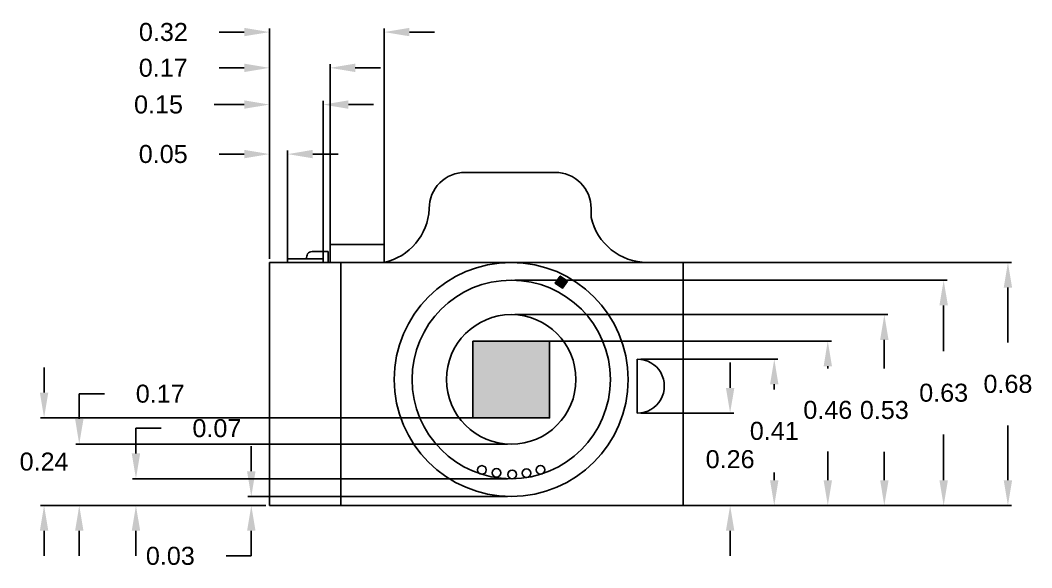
# Model space of a CAD drawing. Header units: millimetres. Extents: x 0.6 to 33.7, y 1.5 to 10.4.
# Drawn here: x 30.904 to 33.715, y 2.009 to 3.53 of the extents above; entities that cross this region are included whole.
import ezdxf

# ---------------------------------------------------------------- set-up
doc = ezdxf.new("R2010")
doc.units = ezdxf.units.MM
doc.header["$MEASUREMENT"] = 0
for name, color, linetype in [('butoane', 222, 'Continuous'), ('buton blitz', 80, 'Continuous'), ('camera', 11, 'Continuous'), ('cotare', 100, 'Continuous'), ('CPU', 50, 'Continuous'), ('detalii cameră', 13, 'Continuous'), ('obiectiv', 255, 'Continuous'), ('SELECTOR DE MODURI', 223, 'Continuous')]:
    doc.layers.add(name, color=color, linetype=linetype)
doc.styles.get("Standard").update_dxf_attribs({"font": 'arial.ttf'})
doc.dimstyles.get("Standard").update_dxf_attribs({"dimtxt": 0.18, "dimasz": 0.18, "dimexe": 0.18, "dimexo": 0.0625, "dimgap": 0.09, "dimtad": 0, "dimtih": 1, "dimtoh": 1, "dimdec": 4, "dimzin": 0, "dimdsep": 46, "dimtxsty": 'Standard', "dimcen": 0.09, "dimadec": 0, "dimazin": 0, "dimtfac": 1, "dimtdec": 4, "dimtofl": 0, "dimtmove": 0, "dimatfit": 3, "dimfxl": 1, "dimtolj": 1, "dimtzin": 0, "dimarcsym": 0})

# ---------------------------------------------------------------- blocks, each defined once
blk = doc.blocks.new('*D24')
at = {"layer": 'cotare', "color": 0, "lineweight": -2, "transparency": 16777216}
for p, q in [((31.5465, 2.2771), (31.5465, 2.3471)), ((32.2588, 2.2071), (31.5365, 2.2071)), ((31.5869, 2.1821), (31.5365, 2.1821)), ((31.5465, 2.1121), (31.5465, 2.0421)), ((31.5465, 2.0421), (31.4765, 2.0421))]:
    blk.add_line(p, q, dxfattribs=at)
at = {"layer": 'cotare', "color": 0, "transparency": 16777216}
for points in [[(31.5348, 2.2771), (31.5582, 2.2771), (31.5465, 2.2071)], [(31.5348, 2.1121), (31.5582, 2.1121), (31.5465, 2.1821)]]:
    blk.add_solid(points, dxfattribs=at)
at = {"layer": 'Defpoints', "color": 0, "transparency": 16777216}
for p in [(31.5465, 2.2071), (32.2688, 2.2071), (31.5969, 2.1821)]:
    blk.add_point(p, dxfattribs=at)
at = {"layer": 'cotare', "color": 0, "transparency": 16777216, "insert": (31.3216, 2.0421), "char_height": 0.05, "attachment_point": 5}
blk.add_mtext('\\A1;0.03', dxfattribs=at)
blk = doc.blocks.new('*D25')
at = {"layer": 'cotare', "color": 0, "lineweight": -2, "transparency": 16777216}
for p, q in [((31.226, 2.3266), (31.226, 2.3966)), ((31.226, 2.3966), (31.296, 2.3966)), ((32.2588, 2.2566), (31.216, 2.2566)), ((31.5869, 2.1821), (31.216, 2.1821)), ((31.226, 2.1121), (31.226, 2.0421))]:
    blk.add_line(p, q, dxfattribs=at)
at = {"layer": 'cotare', "color": 0, "transparency": 16777216}
for points in [[(31.2144, 2.3266), (31.2377, 2.3266), (31.226, 2.2566)], [(31.2144, 2.1121), (31.2377, 2.1121), (31.226, 2.1821)]]:
    blk.add_solid(points, dxfattribs=at)
at = {"layer": 'Defpoints', "color": 0, "transparency": 16777216}
for p in [(31.226, 2.2566), (32.2688, 2.2566), (31.5969, 2.1821)]:
    blk.add_point(p, dxfattribs=at)
at = {"layer": 'cotare', "color": 0, "transparency": 16777216, "insert": (31.451, 2.3966), "char_height": 0.05, "attachment_point": 5}
blk.add_mtext('\\A1;0.07', dxfattribs=at)
blk = doc.blocks.new('*D26')
at = {"layer": 'cotare', "color": 0, "lineweight": -2, "transparency": 16777216}
for p, q in [((31.0685, 2.4224), (31.0685, 2.4924)), ((31.0685, 2.4924), (31.1385, 2.4924)), ((32.2588, 2.3524), (31.0585, 2.3524)), ((31.5869, 2.1821), (31.0585, 2.1821)), ((31.0685, 2.1121), (31.0685, 2.0421))]:
    blk.add_line(p, q, dxfattribs=at)
at = {"layer": 'cotare', "color": 0, "transparency": 16777216}
for points in [[(31.0569, 2.4224), (31.0802, 2.4224), (31.0685, 2.3524)], [(31.0569, 2.1121), (31.0802, 2.1121), (31.0685, 2.1821)]]:
    blk.add_solid(points, dxfattribs=at)
at = {"layer": 'Defpoints', "color": 0, "transparency": 16777216}
for p in [(31.0685, 2.3524), (32.2688, 2.3524), (31.5969, 2.1821)]:
    blk.add_point(p, dxfattribs=at)
at = {"layer": 'cotare', "color": 0, "transparency": 16777216, "insert": (31.2935, 2.4924), "char_height": 0.05, "attachment_point": 5}
blk.add_mtext('\\A1;0.17', dxfattribs=at)
blk = doc.blocks.new('*D27')
at = {"layer": 'cotare', "color": 0, "lineweight": -2, "transparency": 16777216}
for p, q in [((30.9707, 2.4955), (30.9707, 2.5655)), ((32.2588, 2.4255), (30.9607, 2.4255)), ((31.5869, 2.1821), (30.9607, 2.1821)), ((30.9707, 2.1121), (30.9707, 2.0421))]:
    blk.add_line(p, q, dxfattribs=at)
at = {"layer": 'cotare', "color": 0, "transparency": 16777216}
for points in [[(30.9591, 2.4955), (30.9824, 2.4955), (30.9707, 2.4255)], [(30.9591, 2.1121), (30.9824, 2.1121), (30.9707, 2.1821)]]:
    blk.add_solid(points, dxfattribs=at)
at = {"layer": 'Defpoints', "color": 0, "transparency": 16777216}
for p in [(30.9707, 2.4255), (32.2688, 2.4255), (31.5969, 2.1821)]:
    blk.add_point(p, dxfattribs=at)
at = {"layer": 'cotare', "color": 0, "transparency": 16777216, "insert": (30.9707, 2.3038), "char_height": 0.05, "attachment_point": 5}
blk.add_mtext('\\A1;0.24', dxfattribs=at)
blk = doc.blocks.new('*D28')
at = {"layer": 'cotare', "color": 0, "lineweight": -2, "transparency": 16777216}
for p, q in [((32.2788, 2.6389), (33.1585, 2.6389)), ((33.1485, 2.5689), (33.1485, 2.5629)), ((33.1485, 2.2521), (33.1485, 2.3318)), ((31.6069, 2.1821), (33.1585, 2.1821))]:
    blk.add_line(p, q, dxfattribs=at)
at = {"layer": 'cotare', "color": 0, "transparency": 16777216}
for points in [[(33.1369, 2.5689), (33.1602, 2.5689), (33.1485, 2.6389)], [(33.1369, 2.2521), (33.1602, 2.2521), (33.1485, 2.1821)]]:
    blk.add_solid(points, dxfattribs=at)
at = {"layer": 'Defpoints', "color": 0, "transparency": 16777216}
for p in [(32.2688, 2.6389), (33.1485, 2.6389), (31.5969, 2.1821)]:
    blk.add_point(p, dxfattribs=at)
at = {"layer": 'cotare', "color": 0, "transparency": 16777216, "insert": (33.1485, 2.4474), "char_height": 0.05, "attachment_point": 5}
blk.add_mtext('\\A1;0.46', dxfattribs=at)
blk = doc.blocks.new('*D29')
at = {"layer": 'cotare', "color": 0, "lineweight": -2, "transparency": 16777216}
for p, q in [((32.2788, 2.7121), (33.3156, 2.7121)), ((33.3056, 2.6421), (33.3056, 2.5626)), ((33.3056, 2.2521), (33.3056, 2.3315)), ((31.6069, 2.1821), (33.3156, 2.1821))]:
    blk.add_line(p, q, dxfattribs=at)
at = {"layer": 'cotare', "color": 0, "transparency": 16777216}
for points in [[(33.294, 2.6421), (33.3173, 2.6421), (33.3056, 2.7121)], [(33.294, 2.2521), (33.3173, 2.2521), (33.3056, 2.1821)]]:
    blk.add_solid(points, dxfattribs=at)
at = {"layer": 'Defpoints', "color": 0, "transparency": 16777216}
for p in [(32.2688, 2.7121), (33.3056, 2.7121), (31.5969, 2.1821)]:
    blk.add_point(p, dxfattribs=at)
at = {"layer": 'cotare', "color": 0, "transparency": 16777216, "insert": (33.3056, 2.4471), "char_height": 0.05, "attachment_point": 5}
blk.add_mtext('\\A1;0.53', dxfattribs=at)
blk = doc.blocks.new('*D30')
at = {"layer": 'cotare', "color": 0, "lineweight": -2, "transparency": 16777216}
for p, q in [((32.2788, 2.8078), (33.4805, 2.8078)), ((33.4705, 2.7378), (33.4705, 2.6105)), ((33.4705, 2.2521), (33.4705, 2.3794)), ((31.6069, 2.1821), (33.4805, 2.1821))]:
    blk.add_line(p, q, dxfattribs=at)
at = {"layer": 'cotare', "color": 0, "transparency": 16777216}
for points in [[(33.4588, 2.7378), (33.4822, 2.7378), (33.4705, 2.8078)], [(33.4588, 2.2521), (33.4822, 2.2521), (33.4705, 2.1821)]]:
    blk.add_solid(points, dxfattribs=at)
at = {"layer": 'Defpoints', "color": 0, "transparency": 16777216}
for p in [(32.2688, 2.8078), (33.4705, 2.8078), (31.5969, 2.1821)]:
    blk.add_point(p, dxfattribs=at)
at = {"layer": 'cotare', "color": 0, "transparency": 16777216, "insert": (33.4705, 2.495), "char_height": 0.05, "attachment_point": 5}
blk.add_mtext('\\A1;0.63', dxfattribs=at)
blk = doc.blocks.new('*D31')
at = {"layer": 'cotare', "color": 0, "lineweight": -2, "transparency": 16777216}
for p, q in [((31.6069, 2.8571), (33.6591, 2.8571)), ((33.6491, 2.7871), (33.6491, 2.6352)), ((33.6491, 2.2521), (33.6491, 2.4041)), ((31.6069, 2.1821), (33.6591, 2.1821))]:
    blk.add_line(p, q, dxfattribs=at)
at = {"layer": 'cotare', "color": 0, "transparency": 16777216}
for points in [[(33.6374, 2.7871), (33.6607, 2.7871), (33.6491, 2.8571)], [(33.6374, 2.2521), (33.6607, 2.2521), (33.6491, 2.1821)]]:
    blk.add_solid(points, dxfattribs=at)
at = {"layer": 'Defpoints', "color": 0, "transparency": 16777216}
for p in [(31.5969, 2.8571), (33.6491, 2.8571), (31.5969, 2.1821)]:
    blk.add_point(p, dxfattribs=at)
at = {"layer": 'cotare', "color": 0, "transparency": 16777216, "insert": (33.6491, 2.5196), "char_height": 0.05, "attachment_point": 5}
blk.add_mtext('\\A1;0.68', dxfattribs=at)
blk = doc.blocks.new('*D32')
at = {"layer": 'cotare', "color": 0, "lineweight": -2, "transparency": 16777216}
for p, q in [((32.8771, 2.5088), (32.8771, 2.5788)), ((32.6292, 2.4388), (32.8871, 2.4388)), ((32.7566, 2.1821), (32.8871, 2.1821)), ((32.8771, 2.1121), (32.8771, 2.0421))]:
    blk.add_line(p, q, dxfattribs=at)
at = {"layer": 'cotare', "color": 0, "transparency": 16777216}
for points in [[(32.8654, 2.5088), (32.8888, 2.5088), (32.8771, 2.4388)], [(32.8654, 2.1121), (32.8888, 2.1121), (32.8771, 2.1821)]]:
    blk.add_solid(points, dxfattribs=at)
at = {"layer": 'Defpoints', "color": 0, "transparency": 16777216}
for p in [(32.6192, 2.4388), (32.8771, 2.4388), (32.7466, 2.1821)]:
    blk.add_point(p, dxfattribs=at)
at = {"layer": 'cotare', "color": 0, "transparency": 16777216, "insert": (32.8771, 2.3105), "char_height": 0.05, "attachment_point": 5}
blk.add_mtext('\\A1;0.26', dxfattribs=at)
blk = doc.blocks.new('*D33')
at = {"layer": 'cotare', "color": 0, "lineweight": -2, "transparency": 16777216}
for p, q in [((32.6293, 2.5887), (33.0098, 2.5887)), ((32.9998, 2.5187), (32.9998, 2.5047)), ((32.9998, 2.2521), (32.9998, 2.2736)), ((32.7566, 2.1821), (33.0098, 2.1821))]:
    blk.add_line(p, q, dxfattribs=at)
at = {"layer": 'cotare', "color": 0, "transparency": 16777216}
for points in [[(32.9881, 2.5187), (33.0114, 2.5187), (32.9998, 2.5887)], [(32.9881, 2.2521), (33.0114, 2.2521), (32.9998, 2.1821)]]:
    blk.add_solid(points, dxfattribs=at)
at = {"layer": 'Defpoints', "color": 0, "transparency": 16777216}
for p in [(32.6193, 2.5887), (32.9998, 2.5887), (32.7466, 2.1821)]:
    blk.add_point(p, dxfattribs=at)
at = {"layer": 'cotare', "color": 0, "transparency": 16777216, "insert": (32.9998, 2.3891), "char_height": 0.05, "attachment_point": 5}
blk.add_mtext('\\A1;0.41', dxfattribs=at)
blk = doc.blocks.new('*D34')
at = {"layer": 'cotare', "color": 0, "lineweight": -2, "transparency": 16777216}
for p, q in [((31.5269, 3.1579), (31.4569, 3.1579)), ((31.5969, 2.8671), (31.5969, 3.1679)), ((31.6475, 2.8671), (31.6475, 3.1679)), ((31.7175, 3.1579), (31.7875, 3.1579))]:
    blk.add_line(p, q, dxfattribs=at)
at = {"layer": 'cotare', "color": 0, "transparency": 16777216}
for points in [[(31.5269, 3.1696), (31.5269, 3.1462), (31.5969, 3.1579)], [(31.7175, 3.1696), (31.7175, 3.1462), (31.6475, 3.1579)]]:
    blk.add_solid(points, dxfattribs=at)
at = {"layer": 'Defpoints', "color": 0, "transparency": 16777216}
for p in [(31.6475, 3.1579), (31.5969, 2.8571), (31.6475, 2.8571)]:
    blk.add_point(p, dxfattribs=at)
at = {"layer": 'cotare', "color": 0, "transparency": 16777216, "insert": (31.3018, 3.1579), "char_height": 0.05, "attachment_point": 5}
blk.add_mtext('\\A1;0.05', dxfattribs=at)
blk = doc.blocks.new('*D35')
at = {"layer": 'cotare', "color": 0, "lineweight": -2, "transparency": 16777216}
for p, q in [((31.5269, 3.2954), (31.4438, 3.2954)), ((31.5969, 2.8671), (31.5969, 3.3054)), ((31.7463, 2.8671), (31.7463, 3.3054)), ((31.8163, 3.2954), (31.8863, 3.2954))]:
    blk.add_line(p, q, dxfattribs=at)
at = {"layer": 'cotare', "color": 0, "transparency": 16777216}
for points in [[(31.5269, 3.3071), (31.5269, 3.2838), (31.5969, 3.2954)], [(31.8163, 3.3071), (31.8163, 3.2838), (31.7463, 3.2954)]]:
    blk.add_solid(points, dxfattribs=at)
at = {"layer": 'Defpoints', "color": 0, "transparency": 16777216}
for p in [(31.7463, 3.2954), (31.5969, 2.8571), (31.7463, 2.8571)]:
    blk.add_point(p, dxfattribs=at)
at = {"layer": 'cotare', "color": 0, "transparency": 16777216, "insert": (31.2887, 3.2954), "char_height": 0.05, "attachment_point": 5}
blk.add_mtext('\\A1;0.15', dxfattribs=at)
blk = doc.blocks.new('*D36')
at = {"layer": 'cotare', "color": 0, "lineweight": -2, "transparency": 16777216}
for p, q in [((31.5969, 2.8671), (31.5969, 3.4074)), ((31.7653, 2.8671), (31.7653, 3.4074)), ((31.5269, 3.3974), (31.4569, 3.3974)), ((31.8353, 3.3974), (31.9053, 3.3974))]:
    blk.add_line(p, q, dxfattribs=at)
at = {"layer": 'cotare', "color": 0, "transparency": 16777216}
for points in [[(31.5269, 3.4091), (31.5269, 3.3857), (31.5969, 3.3974)], [(31.8353, 3.4091), (31.8353, 3.3857), (31.7653, 3.3974)]]:
    blk.add_solid(points, dxfattribs=at)
at = {"layer": 'Defpoints', "color": 0, "transparency": 16777216}
for p in [(31.7653, 3.3974), (31.5969, 2.8571), (31.7653, 2.8571)]:
    blk.add_point(p, dxfattribs=at)
at = {"layer": 'cotare', "color": 0, "transparency": 16777216, "insert": (31.3019, 3.3974), "char_height": 0.05, "attachment_point": 5}
blk.add_mtext('\\A1;0.17', dxfattribs=at)
blk = doc.blocks.new('*D37')
at = {"layer": 'cotare', "color": 0, "lineweight": -2, "transparency": 16777216}
for p, q in [((31.5269, 3.4967), (31.4569, 3.4967)), ((31.5969, 2.8671), (31.5969, 3.5067)), ((31.9159, 2.8671), (31.9159, 3.5067)), ((31.9859, 3.4967), (32.0559, 3.4967))]:
    blk.add_line(p, q, dxfattribs=at)
at = {"layer": 'cotare', "color": 0, "transparency": 16777216}
for points in [[(31.5269, 3.5084), (31.5269, 3.4851), (31.5969, 3.4967)], [(31.9859, 3.5084), (31.9859, 3.4851), (31.9159, 3.4967)]]:
    blk.add_solid(points, dxfattribs=at)
at = {"layer": 'Defpoints', "color": 0, "transparency": 16777216}
for p in [(31.9159, 3.4967), (31.5969, 2.8571), (31.9159, 2.8571)]:
    blk.add_point(p, dxfattribs=at)
at = {"layer": 'cotare', "color": 0, "transparency": 16777216, "insert": (31.3022, 3.4967), "char_height": 0.05, "attachment_point": 5}
blk.add_mtext('\\A1;0.32', dxfattribs=at)

msp = doc.modelspace()

# ---------------------------------------------------------------- hatches: boundary and pattern name
at = {"layer": 'camera'}
h = msp.add_hatch(color=0, dxfattribs=at)
h.dxf.hatch_style = 1
h.paths.add_polyline_path([(32.3912, 2.7995), (32.4122, 2.7849), (32.4261, 2.805), (32.4052, 2.8195)])
h = msp.add_hatch(color=0, dxfattribs=at)
h.dxf.hatch_style = 1
h.paths.add_polyline_path([(32.3755, 2.6389), (32.1621, 2.6389), (32.1621, 2.4255), (32.3755, 2.4255)])

# ---------------------------------------------------------------- linework, layer by layer
at = {"layer": 'butoane'}
for q in [(32.6192, 2.5887), (32.6192, 2.4387)]:
    msp.add_line((32.6192, 2.5137), q, dxfattribs=at)
msp.add_arc((32.6193, 2.5137), 0.0749, 269.9592, 90.0408, dxfattribs=at)
at = {"layer": 'buton blitz'}
msp.add_lwpolyline([(31.7463, 2.8571), (31.7463, 2.8671), (31.6475, 2.8671), (31.6475, 2.8571)], close=True, dxfattribs=at)
at = {"layer": 'camera'}
for p, q in [((31.5969, 2.7571), (31.5969, 2.8571)), ((32.6469, 2.8571), (32.7469, 2.8571))]:
    msp.add_line(p, q, dxfattribs=at)
for points in [[(32.6469, 2.8571), (32.6469, 2.8571, -0.351002), (32.4908, 2.9821), (32.4908, 3.0071, 0.414214), (32.3908, 3.1071), (32.1408, 3.1071, 0.414214), (32.0408, 3.0071), (32.0408, 3.0055, -0.33748), (31.9159, 2.8571), (31.5969, 2.8571)], [(32.6469, 2.8571), (32.6469, 2.8571, -0.351002), (32.4908, 2.9821), (32.4908, 3.0071, 0.414214), (32.3908, 3.1071), (32.1408, 3.1071, 0.414214), (32.0408, 3.0071), (32.0408, 3.0055, -0.33748), (31.9159, 2.8571), (31.6969, 2.8571)], [(32.7466, 2.1821, -0.007721), (32.7469, 2.2821), (32.7469, 2.7317)]]:
    msp.add_lwpolyline(points, format="xyb", dxfattribs=at)
for points in [[(32.7469, 2.3324), (32.7469, 2.8571)], [(31.5969, 2.7571), (31.5969, 2.2891)], [(31.5969, 2.7571), (31.5969, 2.1821)], [(31.5969, 2.7571), (31.5969, 2.2891)], [(31.5969, 2.1821), (32.5388, 2.1821)], [(31.7235, 2.1821), (32.6136, 2.1821)], [(32.6136, 2.1821), (32.7466, 2.1821)]]:
    msp.add_lwpolyline(points, dxfattribs=at)
at = {"layer": 'camera', "color": 0}
msp.add_lwpolyline([(32.1621, 2.6389), (32.3755, 2.6389), (32.3755, 2.4255), (32.1621, 2.4255)], close=True, dxfattribs=at)
at = {"layer": 'CPU'}
for centre in [(32.1875, 2.2808), (32.2277, 2.2726), (32.2715, 2.2686), (32.3114, 2.2719), (32.3502, 2.2814)]:
    msp.add_circle(centre, 0.012, dxfattribs=at)
at = {"layer": 'detalii cameră'}
for p, q in [((31.7957, 2.8571), (31.7957, 2.1821)), ((32.2688, 2.8571), (31.9159, 2.8571)), ((32.2688, 2.8571), (32.6469, 2.8571))]:
    msp.add_line(p, q, dxfattribs=at)
at = {"layer": 'obiectiv'}
msp.add_lwpolyline([(32.4251, 2.8053), (32.4111, 2.7853), (32.3911, 2.7993), (32.405, 2.8193)], close=True, dxfattribs=at)
for centre, radius in [((32.2688, 2.5321), 0.325), ((32.2688, 2.5322), 0.2756), ((32.2688, 2.5322), 0.1799)]:
    msp.add_circle(centre, radius, dxfattribs=at)
at = {"layer": 'SELECTOR DE MODURI'}
for q in [(31.7153, 2.8871), (31.7603, 2.8571)]:
    msp.add_line((31.7603, 2.8871), q, dxfattribs=at)
msp.add_lwpolyline([(31.7653, 2.8571), (31.7653, 2.9071), (31.9159, 2.9071), (31.9159, 2.8571), (31.7653, 2.8571)], dxfattribs=at)
msp.add_arc((31.7153, 2.8721), 0.015, 90, 199.4712, dxfattribs=at)

# ---------------------------------------------------------------- dimensions: what is measured, and where the dimension line sits
at = {"layer": 'cotare'}
for base, p2, picture, middle in [((31.9159, 3.4967), (31.9159, 2.8571), '*D37', (31.3022, 3.4967)), ((31.7653, 3.3974), (31.7653, 2.8571), '*D36', (31.3019, 3.3974)), ((31.7463, 3.2954), (31.7463, 2.8571), '*D35', (31.2887, 3.2954)), ((31.6475, 3.1579), (31.6475, 2.8571), '*D34', (31.3018, 3.1579))]:
    dim = msp.add_linear_dim(base=base, p1=(31.5969, 2.8571), p2=p2, dimstyle='Standard', override={"dimtxt": 0.05, "dimasz": 0.07, "dimexe": 0.01, "dimexo": 0.01, "dimdec": 2}, dxfattribs=at)
    dim.commit()
    dim.dimension.update_dxf_attribs({"geometry": picture, "text_midpoint": middle, "dimtype": 160})
for base, p1, p2, picture, middle in [((33.6490553304, 2.8571437646), (31.5968783435, 2.1821437646), (31.5968783435, 2.8571437646), '*D31', (33.6490553304, 2.5196437646)), ((33.4705, 2.8078), (31.5969, 2.1821), (32.2688, 2.8078), '*D30', (33.4705, 2.495)), ((33.3056, 2.7121), (31.5969, 2.1821), (32.2688, 2.7121), '*D29', (33.3056, 2.4471)), ((33.1485, 2.6389), (31.5969, 2.1821), (32.2688, 2.6389), '*D28', (33.1485, 2.4474)), ((32.9998, 2.5887), (32.7466, 2.1821), (32.6193, 2.5887), '*D33', (32.9998, 2.3891)), ((30.9707, 2.4255), (31.5969, 2.1821), (32.2688, 2.4255), '*D27', (30.9707, 2.3038)), ((32.8771, 2.4388), (32.7466, 2.1821), (32.6192, 2.4388), '*D32', (32.8771, 2.3105)), ((31.0685, 2.3524), (31.5969, 2.1821), (32.2688, 2.3524), '*D26', (31.2935, 2.4924)), ((31.226, 2.2566), (31.5969, 2.1821), (32.2688, 2.2566), '*D25', (31.451, 2.3966)), ((31.5464925105, 2.2071437646), (31.5968783435, 2.1821437646), (32.2688052793, 2.2071437646), '*D24', (31.3215539021, 2.0421437646))]:
    dim = msp.add_linear_dim(base=base, p1=p1, p2=p2, angle=90, dimstyle='Standard', override={"dimtxt": 0.05, "dimasz": 0.07, "dimexe": 0.01, "dimexo": 0.01, "dimdec": 2}, dxfattribs=at)
    dim.commit()
    dim.dimension.update_dxf_attribs({"geometry": picture, "text_midpoint": middle, "dimtype": 160})

doc.saveas('drawing.dxf')
